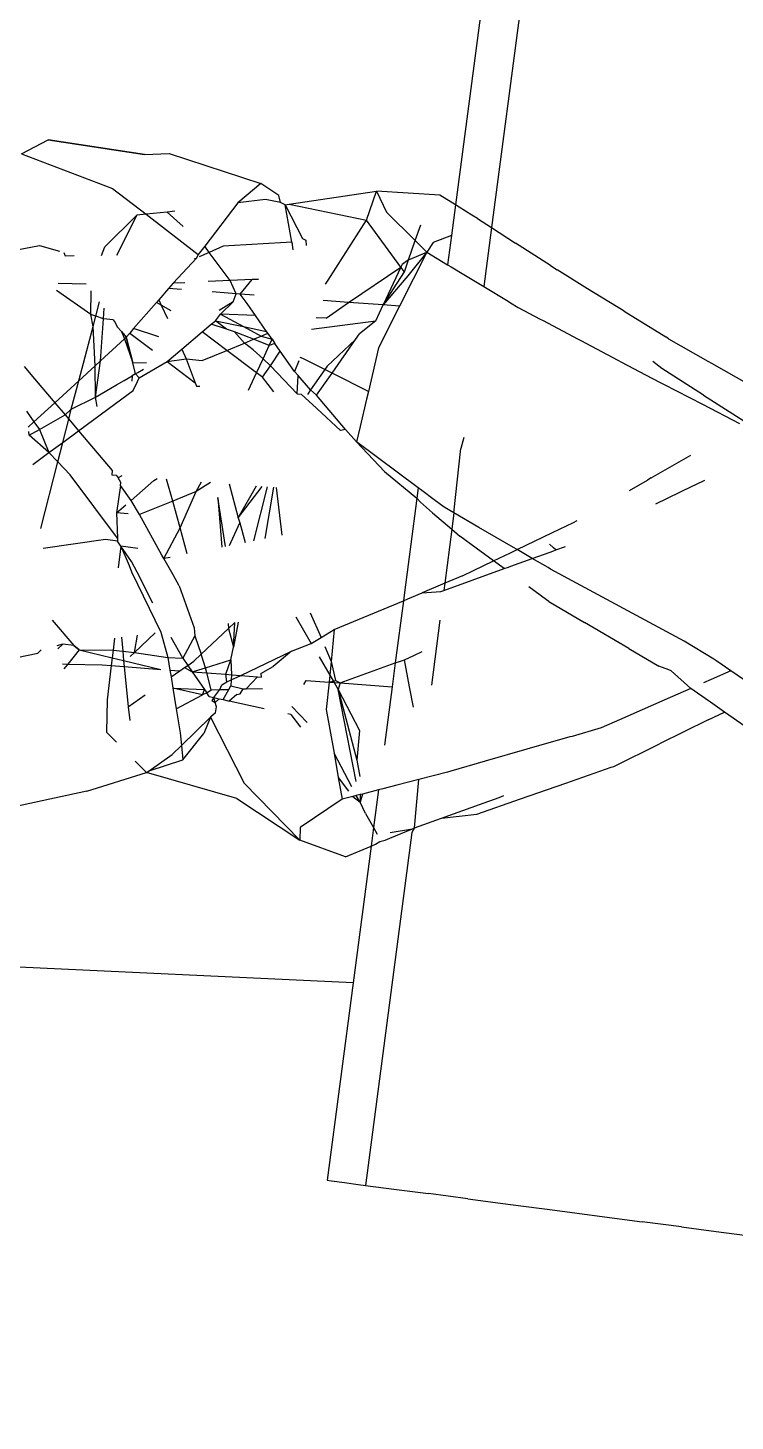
# Model space of a CAD drawing. Header units: inches. Extents: x 3324238 to 135265466, y -1036581 to 20094598.
# Drawn here: x 3354734.553 to 3354734.867, y -519083.937 to -519083.319 of the extents above; entities that cross this region are included whole.
import ezdxf

# ---------------------------------------------------------------- set-up
doc = ezdxf.new("R2010")
doc.units = ezdxf.units.IN
doc.header["$MEASUREMENT"] = 0
doc.layers.add('FURNITURE', color=32, linetype='Continuous', lineweight=13)

msp = doc.modelspace()

# ---------------------------------------------------------------- linework, layer by layer
for p, q in [((3354734.99225, -519081.63273, 0.00267), (3354734.75868, -519083.40788, 0.00267)), ((3354734.97063, -519081.66532, 0.00267), (3354734.74267, -519083.39777, 0.00267)), ((3354734.55021, -519083.3752, 0.00267), (3354734.56199, -519083.36887, 0.00267)), ((3354734.56199, -519083.36887, 0.00267), (3354734.60472, -519083.37541, 0.00267)), ((3354734.60472, -519083.37541, 0.00267), (3354734.56199, -519083.36887, 0.00267)), ((3354734.55021, -519083.3752, 0.00267), (3354734.59059, -519083.39053, 0.00267)), ((3354734.60472, -519083.37541, 0.00267), (3354734.6157, -519083.37503, 0.00267)), ((3354734.6157, -519083.37503, 0.00267), (3354734.65627, -519083.38827, 0.00267)), ((3354734.59059, -519083.39053, 0.00267), (3354734.6054, -519083.40197, 0.00267)), ((3354734.65627, -519083.38827, 0.00267), (3354734.64619, -519083.39694, 0.00267)), ((3354734.66425, -519083.39364, 0.00267), (3354734.65627, -519083.38827, 0.00267)), ((3354734.66891, -519083.3975, 0.00267), (3354734.70768, -519083.39165, 0.00267)), ((3354734.70321, -519083.40453, 0.00267), (3354734.70768, -519083.39165, 0.00267)), ((3354734.70768, -519083.39165, 0.00267), (3354734.71211, -519083.40106, 0.00267)), ((3354734.73571, -519083.39344, 0.00267), (3354734.70768, -519083.39165, 0.00267)), ((3354734.64619, -519083.39694, 0.00267), (3354734.63144, -519083.41616, 0.00267)), ((3354734.65837, -519083.39535, 0.00267), (3354734.64619, -519083.39694, 0.00267)), ((3354734.66513, -519083.39673, 0.00267), (3354734.65837, -519083.39535, 0.00267)), ((3354734.66513, -519083.39673, 0.00267), (3354734.66425, -519083.39364, 0.00267)), ((3354734.66716, -519083.39777, 0.00267), (3354734.66513, -519083.39673, 0.00267)), ((3354734.66716, -519083.39777, 0.00267), (3354734.66891, -519083.3975, 0.00267)), ((3354734.67015, -519083.41434, 0.00267), (3354734.66716, -519083.39777, 0.00267)), ((3354734.66716, -519083.39777, 0.00267), (3354734.67483, -519083.41264, 0.00267)), ((3354734.66891, -519083.3975, 0.00267), (3354734.70321, -519083.40453, 0.00267)), ((3354734.74267, -519083.39777, 0.00267), (3354734.73571, -519083.39344, 0.00267)), ((3354734.74267, -519083.39777, 0.00267), (3354734.74089, -519083.41133, 0.00267)), ((3354734.74432, -519083.3988, 0.00267), (3354734.74267, -519083.39777, 0.00267)), ((3354734.60127, -519083.40238, 0.00267), (3354734.58712, -519083.41641, 0.00267)), ((3354734.60127, -519083.40238, 0.00267), (3354734.59223, -519083.42022, 0.00267)), ((3354734.6054, -519083.40197, 0.00267), (3354734.60127, -519083.40238, 0.00267)), ((3354734.61484, -519083.40105, 0.00267), (3354734.6054, -519083.40197, 0.00267)), ((3354734.6054, -519083.40197, 0.00267), (3354734.62854, -519083.41985, 0.00267)), ((3354734.61822, -519083.4006, 0.00267), (3354734.61484, -519083.40105, 0.00267)), ((3354734.62189, -519083.40745, 0.00267), (3354734.61484, -519083.40105, 0.00267)), ((3354734.71211, -519083.40106, 0.00267), (3354734.72483, -519083.41365, 0.00267)), ((3354734.74991, -519083.40228, 0.00267), (3354734.74432, -519083.3988, 0.00267)), ((3354734.75248, -519083.40387, 0.00267), (3354734.74991, -519083.40228, 0.00267)), ((3354734.75248, -519083.40387, 0.00267), (3354734.75868, -519083.40788, 0.00267)), ((3354734.68623, -519083.43117, 0.00267), (3354734.70321, -519083.40453, 0.00267)), ((3354734.71849, -519083.42539, 0.00267), (3354734.70321, -519083.40453, 0.00267)), ((3354734.72483, -519083.41365, 0.00267), (3354734.72727, -519083.40664, 0.00267)), ((3354734.75868, -519083.40788, 0.00267), (3354734.75524, -519083.43401, 0.00267)), ((3354734.75868, -519083.40788, 0.00267), (3354734.76932, -519083.41474, 0.00267)), ((3354734.54184, -519083.41896, 0.00267), (3354734.55819, -519083.41578, 0.00267)), ((3354734.55819, -519083.41578, 0.00267), (3354734.56706, -519083.41839, 0.00267)), ((3354734.58571, -519083.42029, 0.00267), (3354734.58712, -519083.41641, 0.00267)), ((3354734.63144, -519083.41616, 0.00267), (3354734.62854, -519083.41985, 0.00267)), ((3354734.63347, -519083.41889, 0.00267), (3354734.63144, -519083.41616, 0.00267)), ((3354734.63966, -519083.41616, 0.00267), (3354734.63347, -519083.41889, 0.00267)), ((3354734.67015, -519083.41434, 0.00267), (3354734.63966, -519083.41616, 0.00267)), ((3354734.67015, -519083.41434, 0.00267), (3354734.67048, -519083.41776, 0.00267)), ((3354734.67483, -519083.41264, 0.00267), (3354734.67632, -519083.41346, 0.00267)), ((3354734.67632, -519083.41346, 0.00267), (3354734.67645, -519083.41583, 0.00267)), ((3354734.72185, -519083.4222, 0.00267), (3354734.72483, -519083.41365, 0.00267)), ((3354734.72483, -519083.41365, 0.00267), (3354734.73, -519083.41877, 0.00267)), ((3354734.73282, -519083.41444, 0.00267), (3354734.73, -519083.41877, 0.00267)), ((3354734.74089, -519083.41133, 0.00267), (3354734.73282, -519083.41444, 0.00267)), ((3354734.74089, -519083.41133, 0.00267), (3354734.73918, -519083.42431, 0.00267)), ((3354734.78483, -519083.42475, 0.00267), (3354734.76932, -519083.41474, 0.00267)), ((3354734.56886, -519083.41891, 0.00267), (3354734.56952, -519083.42046, 0.00267)), ((3354734.56952, -519083.42046, 0.00267), (3354734.57358, -519083.4203, 0.00267)), ((3354734.6278, -519083.42139, 0.00267), (3354734.61745, -519083.43257, 0.00267)), ((3354734.6278, -519083.42139, 0.00267), (3354734.62682, -519083.42183, 0.00267)), ((3354734.62854, -519083.41985, 0.00267), (3354734.6278, -519083.42139, 0.00267)), ((3354734.63347, -519083.41889, 0.00267), (3354734.62893, -519083.42089, 0.00267)), ((3354734.64274, -519083.43134, 0.00267), (3354734.63347, -519083.41889, 0.00267)), ((3354734.73, -519083.41877, 0.00267), (3354734.71789, -519083.44274, 0.00267)), ((3354734.72185, -519083.4222, 0.00267), (3354734.71905, -519083.42419, 0.00267)), ((3354734.72002, -519083.42748, 0.00267), (3354734.72185, -519083.4222, 0.00267)), ((3354734.73, -519083.41877, 0.00267), (3354734.7215, -519083.42933, 0.00267)), ((3354734.72185, -519083.4222, 0.00267), (3354734.73, -519083.41877, 0.00267)), ((3354734.73, -519083.41877, 0.00267), (3354734.73918, -519083.42431, 0.00267)), ((3354734.69527, -519083.44102, 0.00267), (3354734.71849, -519083.42539, 0.00267)), ((3354734.71849, -519083.42539, 0.00267), (3354734.71062, -519083.44219, 0.00267)), ((3354734.71062, -519083.44219, 0.00267), (3354734.72002, -519083.42748, 0.00267)), ((3354734.71905, -519083.42419, 0.00267), (3354734.71849, -519083.42539, 0.00267)), ((3354734.72002, -519083.42748, 0.00267), (3354734.71849, -519083.42539, 0.00267)), ((3354734.73918, -519083.42431, 0.00267), (3354734.74084, -519083.42531, 0.00267)), ((3354734.74084, -519083.42531, 0.00267), (3354734.74643, -519083.42869, 0.00267)), ((3354734.74643, -519083.42869, 0.00267), (3354734.75524, -519083.43401, 0.00267)), ((3354734.78483, -519083.42475, 0.00267), (3354734.78781, -519083.42667, 0.00267)), ((3354734.80127, -519083.43497, 0.00267), (3354734.78781, -519083.42667, 0.00267)), ((3354734.57889, -519083.43295, 0.00267), (3354734.56647, -519083.43263, 0.00267)), ((3354734.61539, -519083.43493, 0.00267), (3354734.61108, -519083.43988, 0.00267)), ((3354734.61745, -519083.43257, 0.00267), (3354734.61539, -519083.43493, 0.00267)), ((3354734.62111, -519083.43537, 0.00267), (3354734.61539, -519083.43493, 0.00267)), ((3354734.62257, -519083.43232, 0.00267), (3354734.61745, -519083.43257, 0.00267)), ((3354734.64274, -519083.43134, 0.00267), (3354734.633, -519083.43181, 0.00267)), ((3354734.65254, -519083.43086, 0.00267), (3354734.64274, -519083.43134, 0.00267)), ((3354734.64538, -519083.43722, 0.00267), (3354734.64274, -519083.43134, 0.00267)), ((3354734.64721, -519083.43736, 0.00267), (3354734.65254, -519083.43086, 0.00267)), ((3354734.65537, -519083.43072, 0.00267), (3354734.65254, -519083.43086, 0.00267)), ((3354734.65254, -519083.43086, 0.00267), (3354734.65537, -519083.43072, 0.00267)), ((3354734.68506, -519083.4329, 0.00267), (3354734.68623, -519083.43117, 0.00267)), ((3354734.7215, -519083.42933, 0.00267), (3354734.71062, -519083.44219, 0.00267)), ((3354734.75524, -519083.43401, 0.00267), (3354734.766, -519083.44051, 0.00267)), ((3354734.81747, -519083.44496, 0.00267), (3354734.80127, -519083.43497, 0.00267)), ((3354734.58088, -519083.44646, 0.00267), (3354734.56568, -519083.43576, 0.00267)), ((3354734.58088, -519083.44646, 0.00267), (3354734.58107, -519083.43586, 0.00267)), ((3354734.58308, -519083.44718, 0.00267), (3354734.58477, -519083.44079, 0.00267)), ((3354734.61006, -519083.44104, 0.00267), (3354734.59991, -519083.45267, 0.00267)), ((3354734.61108, -519083.43988, 0.00267), (3354734.61006, -519083.44104, 0.00267)), ((3354734.61216, -519083.44223, 0.00267), (3354734.61006, -519083.44104, 0.00267)), ((3354734.61108, -519083.43988, 0.00267), (3354734.61216, -519083.44223, 0.00267)), ((3354734.64538, -519083.43722, 0.00267), (3354734.63471, -519083.4364, 0.00267)), ((3354734.64403, -519083.44079, 0.00267), (3354734.6378, -519083.4447, 0.00267)), ((3354734.6384, -519083.44631, 0.00267), (3354734.64403, -519083.44079, 0.00267)), ((3354734.64403, -519083.44079, 0.00267), (3354734.64538, -519083.43722, 0.00267)), ((3354734.64721, -519083.43736, 0.00267), (3354734.64538, -519083.43722, 0.00267)), ((3354734.6534, -519083.43783, 0.00267), (3354734.64721, -519083.43736, 0.00267)), ((3354734.65029, -519083.44149, 0.00267), (3354734.64721, -519083.43736, 0.00267)), ((3354734.69527, -519083.44102, 0.00267), (3354734.68394, -519083.44015, 0.00267)), ((3354734.68537, -519083.44802, 0.00267), (3354734.69527, -519083.44102, 0.00267)), ((3354734.71062, -519083.44219, 0.00267), (3354734.69527, -519083.44102, 0.00267)), ((3354734.766, -519083.44051, 0.00267), (3354734.76709, -519083.44117, 0.00267)), ((3354734.76709, -519083.44117, 0.00267), (3354734.77053, -519083.44325, 0.00267)), ((3354734.58308, -519083.44718, 0.00267), (3354734.58088, -519083.44646, 0.00267)), ((3354734.58188, -519083.45174, 0.00267), (3354734.58088, -519083.44646, 0.00267)), ((3354734.58188, -519083.45174, 0.00267), (3354734.58308, -519083.44718, 0.00267)), ((3354734.58654, -519083.44831, 0.00267), (3354734.58308, -519083.44718, 0.00267)), ((3354734.58654, -519083.44831, 0.00267), (3354734.58688, -519083.4436, 0.00267)), ((3354734.61662, -519083.44474, 0.00267), (3354734.61216, -519083.44223, 0.00267)), ((3354734.61216, -519083.44223, 0.00267), (3354734.61494, -519083.44825, 0.00267)), ((3354734.63615, -519083.4492, 0.00267), (3354734.6384, -519083.44631, 0.00267)), ((3354734.65403, -519083.44688, 0.00267), (3354734.6384, -519083.44631, 0.00267)), ((3354734.6384, -519083.44631, 0.00267), (3354734.6486, -519083.45176, 0.00267)), ((3354734.65403, -519083.44688, 0.00267), (3354734.65029, -519083.44149, 0.00267)), ((3354734.65888, -519083.45388, 0.00267), (3354734.65403, -519083.44688, 0.00267)), ((3354734.70731, -519083.44924, 0.00267), (3354734.71062, -519083.44219, 0.00267)), ((3354734.71789, -519083.44274, 0.00267), (3354734.70857, -519083.46117, 0.00267)), ((3354734.71789, -519083.44274, 0.00267), (3354734.71062, -519083.44219, 0.00267)), ((3354734.77053, -519083.44325, 0.00267), (3354734.78031, -519083.44843, 0.00267)), ((3354734.81747, -519083.44496, 0.00267), (3354734.836, -519083.45639, 0.00267)), ((3354734.57555, -519083.47582, 0.00267), (3354734.58188, -519083.45174, 0.00267)), ((3354734.58278, -519083.46918, 0.00267), (3354734.58188, -519083.45174, 0.00267)), ((3354734.58518, -519083.46697, 0.00267), (3354734.58654, -519083.44831, 0.00267)), ((3354734.59081, -519083.44884, 0.00267), (3354734.58654, -519083.44831, 0.00267)), ((3354734.59081, -519083.44884, 0.00267), (3354734.59166, -519083.44998, 0.00267)), ((3354734.59166, -519083.44998, 0.00267), (3354734.59264, -519083.45186, 0.00267)), ((3354734.59264, -519083.45186, 0.00267), (3354734.59458, -519083.45388, 0.00267)), ((3354734.59991, -519083.45267, 0.00267), (3354734.59821, -519083.45463, 0.00267)), ((3354734.61108, -519083.45631, 0.00267), (3354734.59991, -519083.45267, 0.00267)), ((3354734.6303, -519083.45415, 0.00267), (3354734.63432, -519083.45075, 0.00267)), ((3354734.63432, -519083.45075, 0.00267), (3354734.63615, -519083.4492, 0.00267)), ((3354734.64103, -519083.45295, 0.00267), (3354734.63432, -519083.45075, 0.00267)), ((3354734.63615, -519083.4492, 0.00267), (3354734.6486, -519083.45176, 0.00267)), ((3354734.64103, -519083.45295, 0.00267), (3354734.63615, -519083.4492, 0.00267)), ((3354734.64468, -519083.45415, 0.00267), (3354734.64103, -519083.45295, 0.00267)), ((3354734.6486, -519083.45176, 0.00267), (3354734.65888, -519083.45388, 0.00267)), ((3354734.6486, -519083.45176, 0.00267), (3354734.65651, -519083.45599, 0.00267)), ((3354734.67878, -519083.45291, 0.00267), (3354734.70731, -519083.44924, 0.00267)), ((3354734.68537, -519083.44802, 0.00267), (3354734.68082, -519083.44785, 0.00267)), ((3354734.70731, -519083.44924, 0.00267), (3354734.70016, -519083.45505, 0.00267)), ((3354734.78031, -519083.44843, 0.00267), (3354734.78162, -519083.44912, 0.00267)), ((3354734.78162, -519083.44912, 0.00267), (3354734.79677, -519083.45715, 0.00267)), ((3354734.59579, -519083.45723, 0.00267), (3354734.58518, -519083.46697, 0.00267)), ((3354734.59458, -519083.45388, 0.00267), (3354734.59656, -519083.45652, 0.00267)), ((3354734.59458, -519083.45388, 0.00267), (3354734.59579, -519083.45723, 0.00267)), ((3354734.59656, -519083.45652, 0.00267), (3354734.59579, -519083.45723, 0.00267)), ((3354734.59579, -519083.45723, 0.00267), (3354734.59961, -519083.46789, 0.00267)), ((3354734.59821, -519083.45463, 0.00267), (3354734.59656, -519083.45652, 0.00267)), ((3354734.59656, -519083.45652, 0.00267), (3354734.59961, -519083.46789, 0.00267)), ((3354734.59961, -519083.46789, 0.00267), (3354734.59656, -519083.45652, 0.00267)), ((3354734.59821, -519083.45463, 0.00267), (3354734.60823, -519083.46226, 0.00267)), ((3354734.62122, -519083.46186, 0.00267), (3354734.6303, -519083.45415, 0.00267)), ((3354734.64121, -519083.46234, 0.00267), (3354734.6303, -519083.45415, 0.00267)), ((3354734.64121, -519083.46234, 0.00267), (3354734.64904, -519083.45909, 0.00267)), ((3354734.65309, -519083.45741, 0.00267), (3354734.64468, -519083.45415, 0.00267)), ((3354734.64904, -519083.45909, 0.00267), (3354734.64468, -519083.45415, 0.00267)), ((3354734.64904, -519083.45909, 0.00267), (3354734.65309, -519083.45741, 0.00267)), ((3354734.65299, -519083.46212, 0.00267), (3354734.64904, -519083.45909, 0.00267)), ((3354734.65309, -519083.45741, 0.00267), (3354734.65651, -519083.45599, 0.00267)), ((3354734.66006, -519083.46011, 0.00267), (3354734.65309, -519083.45741, 0.00267)), ((3354734.65651, -519083.45599, 0.00267), (3354734.65949, -519083.45475, 0.00267)), ((3354734.65651, -519083.45599, 0.00267), (3354734.66132, -519083.45739, 0.00267)), ((3354734.65949, -519083.45475, 0.00267), (3354734.65888, -519083.45388, 0.00267)), ((3354734.66132, -519083.45739, 0.00267), (3354734.65949, -519083.45475, 0.00267)), ((3354734.66006, -519083.46011, 0.00267), (3354734.66132, -519083.45739, 0.00267)), ((3354734.66261, -519083.45925, 0.00267), (3354734.66006, -519083.46011, 0.00267)), ((3354734.66132, -519083.45739, 0.00267), (3354734.66261, -519083.45925, 0.00267)), ((3354734.66496, -519083.46264, 0.00267), (3354734.66261, -519083.45925, 0.00267)), ((3354734.68583, -519083.46927, 0.00267), (3354734.69839, -519083.45755, 0.00267)), ((3354734.68792, -519083.47241, 0.00267), (3354734.69839, -519083.45755, 0.00267)), ((3354734.69839, -519083.45755, 0.00267), (3354734.70016, -519083.45505, 0.00267)), ((3354734.79677, -519083.45715, 0.00267), (3354734.79824, -519083.45793, 0.00267)), ((3354734.79824, -519083.45793, 0.00267), (3354734.81471, -519083.46665, 0.00267)), ((3354734.83725, -519083.45717, 0.00267), (3354734.836, -519083.45639, 0.00267)), ((3354734.83725, -519083.45717, 0.00267), (3354734.85469, -519083.46707, 0.00267)), ((3354734.61482, -519083.46728, 0.00267), (3354734.62122, -519083.46186, 0.00267)), ((3354734.62122, -519083.46186, 0.00267), (3354734.62318, -519083.46612, 0.00267)), ((3354734.63026, -519083.46688, 0.00267), (3354734.64121, -519083.46234, 0.00267)), ((3354734.65444, -519083.47226, 0.00267), (3354734.64121, -519083.46234, 0.00267)), ((3354734.65299, -519083.46212, 0.00267), (3354734.6573, -519083.46609, 0.00267)), ((3354734.6573, -519083.46609, 0.00267), (3354734.66006, -519083.46011, 0.00267)), ((3354734.66058, -519083.46912, 0.00267), (3354734.66496, -519083.46264, 0.00267)), ((3354734.67121, -519083.47165, 0.00267), (3354734.66496, -519083.46264, 0.00267)), ((3354734.67491, -519083.46587, 0.00267), (3354734.67373, -519083.46541, 0.00267)), ((3354734.68475, -519083.47082, 0.00267), (3354734.67491, -519083.46587, 0.00267)), ((3354734.70857, -519083.46117, 0.00267), (3354734.70404, -519083.48051, 0.00267)), ((3354734.55135, -519083.46946, 0.00267), (3354734.55593, -519083.47488, 0.00267)), ((3354734.58278, -519083.46918, 0.00267), (3354734.57555, -519083.47582, 0.00267)), ((3354734.58518, -519083.46697, 0.00267), (3354734.58278, -519083.46918, 0.00267)), ((3354734.58301, -519083.48314, 0.00267), (3354734.58278, -519083.46918, 0.00267)), ((3354734.58301, -519083.48314, 0.00267), (3354734.58518, -519083.46697, 0.00267)), ((3354734.59961, -519083.46789, 0.00267), (3354734.60563, -519083.46769, 0.00267)), ((3354734.60075, -519083.47269, 0.00267), (3354734.59961, -519083.46789, 0.00267)), ((3354734.60075, -519083.47269, 0.00267), (3354734.60174, -519083.47211, 0.00267)), ((3354734.60174, -519083.47211, 0.00267), (3354734.60421, -519083.47065, 0.00267)), ((3354734.60238, -519083.47449, 0.00267), (3354734.61482, -519083.46728, 0.00267)), ((3354734.61482, -519083.46728, 0.00267), (3354734.62318, -519083.46612, 0.00267)), ((3354734.61482, -519083.46728, 0.00267), (3354734.62726, -519083.47675, 0.00267)), ((3354734.62318, -519083.46612, 0.00267), (3354734.63026, -519083.46688, 0.00267)), ((3354734.62318, -519083.46612, 0.00267), (3354734.62726, -519083.47675, 0.00267)), ((3354734.65444, -519083.47226, 0.00267), (3354734.6573, -519083.46609, 0.00267)), ((3354734.6571, -519083.47426, 0.00267), (3354734.66058, -519083.46912, 0.00267)), ((3354734.6573, -519083.46609, 0.00267), (3354734.66058, -519083.46912, 0.00267)), ((3354734.66058, -519083.46912, 0.00267), (3354734.67251, -519083.48157, 0.00267)), ((3354734.67312, -519083.46692, 0.00267), (3354734.67121, -519083.47165, 0.00267)), ((3354734.67285, -519083.47351, 0.00267), (3354734.67121, -519083.47165, 0.00267)), ((3354734.68475, -519083.47082, 0.00267), (3354734.67844, -519083.47987, 0.00267)), ((3354734.68583, -519083.46927, 0.00267), (3354734.68475, -519083.47082, 0.00267)), ((3354734.68792, -519083.47241, 0.00267), (3354734.68475, -519083.47082, 0.00267)), ((3354734.81471, -519083.46665, 0.00267), (3354734.81628, -519083.46749, 0.00267)), ((3354734.81628, -519083.46749, 0.00267), (3354734.82702, -519083.47317, 0.00267)), ((3354734.83421, -519083.47029, 0.00267), (3354734.83021, -519083.46721, 0.00267)), ((3354734.83584, -519083.47133, 0.00267), (3354734.83421, -519083.47029, 0.00267)), ((3354734.85278, -519083.48215, 0.00267), (3354734.83584, -519083.47133, 0.00267)), ((3354734.85469, -519083.46707, 0.00267), (3354734.85634, -519083.468, 0.00267)), ((3354734.85634, -519083.468, 0.00267), (3354734.87274, -519083.47731, 0.00267)), ((3354734.55593, -519083.47488, 0.00267), (3354734.56495, -519083.48556, 0.00267)), ((3354734.57555, -519083.47582, 0.00267), (3354734.56495, -519083.48556, 0.00267)), ((3354734.57224, -519083.48838, 0.00267), (3354734.57555, -519083.47582, 0.00267)), ((3354734.58301, -519083.48314, 0.00267), (3354734.59229, -519083.47767, 0.00267)), ((3354734.59229, -519083.47767, 0.00267), (3354734.59563, -519083.47571, 0.00267)), ((3354734.59563, -519083.47571, 0.00267), (3354734.59921, -519083.4736, 0.00267)), ((3354734.59921, -519083.4736, 0.00267), (3354734.59904, -519083.47597, 0.00267)), ((3354734.60075, -519083.47269, 0.00267), (3354734.59921, -519083.4736, 0.00267)), ((3354734.59969, -519083.48011, 0.00267), (3354734.60158, -519083.47616, 0.00267)), ((3354734.60238, -519083.47449, 0.00267), (3354734.60075, -519083.47269, 0.00267)), ((3354734.60158, -519083.47616, 0.00267), (3354734.60238, -519083.47449, 0.00267)), ((3354734.62726, -519083.47675, 0.00267), (3354734.6278, -519083.47816, 0.00267)), ((3354734.6278, -519083.47816, 0.00267), (3354734.62926, -519083.47827, 0.00267)), ((3354734.6509, -519083.47992, 0.00267), (3354734.65444, -519083.47226, 0.00267)), ((3354734.6571, -519083.47426, 0.00267), (3354734.65444, -519083.47226, 0.00267)), ((3354734.66208, -519083.48077, 0.00267), (3354734.6571, -519083.47426, 0.00267)), ((3354734.67251, -519083.48157, 0.00267), (3354734.67285, -519083.47351, 0.00267)), ((3354734.67844, -519083.47987, 0.00267), (3354734.67285, -519083.47351, 0.00267)), ((3354734.68102, -519083.48222, 0.00267), (3354734.68792, -519083.47241, 0.00267)), ((3354734.70404, -519083.48051, 0.00267), (3354734.68792, -519083.47241, 0.00267)), ((3354734.82702, -519083.47317, 0.00267), (3354734.83344, -519083.4765, 0.00267)), ((3354734.83344, -519083.4765, 0.00267), (3354734.83505, -519083.47733, 0.00267)), ((3354734.83505, -519083.47733, 0.00267), (3354734.85226, -519083.48625, 0.00267)), ((3354734.57224, -519083.48838, 0.00267), (3354734.58301, -519083.48314, 0.00267)), ((3354734.5837, -519083.48722, 0.00267), (3354734.58301, -519083.48314, 0.00267)), ((3354734.59188, -519083.48587, 0.00267), (3354734.59969, -519083.48011, 0.00267)), ((3354734.67251, -519083.48157, 0.00267), (3354734.67423, -519083.4817, 0.00267)), ((3354734.67423, -519083.4817, 0.00267), (3354734.68116, -519083.48809, 0.00267)), ((3354734.67844, -519083.47987, 0.00267), (3354734.67702, -519083.48191, 0.00267)), ((3354734.68102, -519083.48222, 0.00267), (3354734.67844, -519083.47987, 0.00267)), ((3354734.69386, -519083.49737, 0.00267), (3354734.68102, -519083.48222, 0.00267)), ((3354734.70324, -519083.48391, 0.00267), (3354734.70039, -519083.4961, 0.00267)), ((3354734.70404, -519083.48051, 0.00267), (3354734.70324, -519083.48391, 0.00267)), ((3354734.85278, -519083.48215, 0.00267), (3354734.87067, -519083.49358, 0.00267)), ((3354734.55231, -519083.48935, 0.00267), (3354734.55569, -519083.49406, 0.00267)), ((3354734.56495, -519083.48556, 0.00267), (3354734.55569, -519083.49406, 0.00267)), ((3354734.56495, -519083.48556, 0.00267), (3354734.56946, -519083.49088, 0.00267)), ((3354734.56946, -519083.49088, 0.00267), (3354734.57224, -519083.48838, 0.00267)), ((3354734.5711, -519083.49283, 0.00267), (3354734.57224, -519083.48838, 0.00267)), ((3354734.57546, -519083.49798, 0.00267), (3354734.59188, -519083.48587, 0.00267)), ((3354734.69163, -519083.49781, 0.00267), (3354734.68116, -519083.48809, 0.00267)), ((3354734.85226, -519083.48625, 0.00267), (3354734.86867, -519083.49474, 0.00267)), ((3354734.55569, -519083.49406, 0.00267), (3354734.55317, -519083.49638, 0.00267)), ((3354734.55569, -519083.49406, 0.00267), (3354734.55808, -519083.49739, 0.00267)), ((3354734.55808, -519083.49739, 0.00267), (3354734.56946, -519083.49088, 0.00267)), ((3354734.56846, -519083.50314, 0.00267), (3354734.5711, -519083.49283, 0.00267)), ((3354734.56946, -519083.49088, 0.00267), (3354734.5711, -519083.49283, 0.00267)), ((3354734.5711, -519083.49283, 0.00267), (3354734.57546, -519083.49798, 0.00267)), ((3354734.70039, -519083.4961, 0.00267), (3354734.69878, -519083.50296, 0.00267)), ((3354734.55361, -519083.49994, 0.00267), (3354734.55341, -519083.49831, 0.00267)), ((3354734.55361, -519083.49994, 0.00267), (3354734.55808, -519083.49739, 0.00267)), ((3354734.56232, -519083.50767, 0.00267), (3354734.55361, -519083.49994, 0.00267)), ((3354734.55808, -519083.49739, 0.00267), (3354734.56232, -519083.50767, 0.00267)), ((3354734.56846, -519083.50314, 0.00267), (3354734.57546, -519083.49798, 0.00267)), ((3354734.57546, -519083.49798, 0.00267), (3354734.59037, -519083.51562, 0.00267)), ((3354734.69386, -519083.49737, 0.00267), (3354734.69163, -519083.49781, 0.00267)), ((3354734.69878, -519083.50296, 0.00267), (3354734.69386, -519083.49737, 0.00267)), ((3354734.72616, -519083.5233, 0.00267), (3354734.69878, -519083.50296, 0.00267)), ((3354734.71121, -519083.51598, 0.00267), (3354734.69878, -519083.50296, 0.00267)), ((3354734.74642, -519083.50103, 0.00267), (3354734.74507, -519083.50578, 0.00267)), ((3354734.55521, -519083.51292, 0.00267), (3354734.56232, -519083.50767, 0.00267)), ((3354734.56232, -519083.50767, 0.00267), (3354734.56846, -519083.50314, 0.00267)), ((3354734.56624, -519083.5118, 0.00267), (3354734.56232, -519083.50767, 0.00267)), ((3354734.56624, -519083.5118, 0.00267), (3354734.56846, -519083.50314, 0.00267)), ((3354734.74203, -519083.5344, 0.00267), (3354734.74507, -519083.50578, 0.00267)), ((3354734.82958, -519083.51888, 0.00267), (3354734.84711, -519083.50882, 0.00267)), ((3354734.55869, -519083.54128, 0.00267), (3354734.56624, -519083.5118, 0.00267)), ((3354734.56624, -519083.5118, 0.00267), (3354734.57175, -519083.51759, 0.00267)), ((3354734.59271, -519083.54565, 0.00267), (3354734.57175, -519083.51759, 0.00267)), ((3354734.59037, -519083.51562, 0.00267), (3354734.59027, -519083.51759, 0.00267)), ((3354734.59027, -519083.51759, 0.00267), (3354734.59215, -519083.51773, 0.00267)), ((3354734.59215, -519083.51773, 0.00267), (3354734.59309, -519083.51884, 0.00267)), ((3354734.59468, -519083.51792, 0.00267), (3354734.59309, -519083.51884, 0.00267)), ((3354734.59425, -519083.5209, 0.00267), (3354734.59309, -519083.51884, 0.00267)), ((3354734.59405, -519083.52232, 0.00267), (3354734.59425, -519083.5209, 0.00267)), ((3354734.59873, -519083.52885, 0.00267), (3354734.60885, -519083.52004, 0.00267)), ((3354734.60885, -519083.52004, 0.00267), (3354734.61033, -519083.51911, 0.00267)), ((3354734.61722, -519083.5292, 0.00267), (3354734.61452, -519083.51943, 0.00267)), ((3354734.62765, -519083.52499, 0.00267), (3354734.62994, -519083.52061, 0.00267)), ((3354734.63395, -519083.52091, 0.00267), (3354734.62765, -519083.52499, 0.00267)), ((3354734.64226, -519083.52155, 0.00267), (3354734.64633, -519083.53662, 0.00267)), ((3354734.71121, -519083.51598, 0.00267), (3354734.72555, -519083.52789, 0.00267)), ((3354734.81989, -519083.52444, 0.00267), (3354734.82795, -519083.51982, 0.00267)), ((3354734.82958, -519083.51888, 0.00267), (3354734.82795, -519083.51982, 0.00267)), ((3354734.84926, -519083.52177, 0.00267), (3354734.85331, -519083.51982, 0.00267)), ((3354734.59405, -519083.52232, 0.00267), (3354734.59234, -519083.53441, 0.00267)), ((3354734.59873, -519083.52885, 0.00267), (3354734.59405, -519083.52232, 0.00267)), ((3354734.62765, -519083.52499, 0.00267), (3354734.61722, -519083.5292, 0.00267)), ((3354734.6205, -519083.54109, 0.00267), (3354734.62765, -519083.52499, 0.00267)), ((3354734.64062, -519083.54927, 0.00267), (3354734.63724, -519083.52763, 0.00267)), ((3354734.63724, -519083.52763, 0.00267), (3354734.63903, -519083.54958, 0.00267)), ((3354734.64633, -519083.53662, 0.00267), (3354734.6544, -519083.52247, 0.00267)), ((3354734.64633, -519083.53662, 0.00267), (3354734.65693, -519083.52266, 0.00267)), ((3354734.65907, -519083.52283, 0.00267), (3354734.65311, -519083.54679, 0.00267)), ((3354734.66196, -519083.52305, 0.00267), (3354734.65809, -519083.54579, 0.00267)), ((3354734.66308, -519083.52313, 0.00267), (3354734.66561, -519083.5443, 0.00267)), ((3354734.72616, -519083.5233, 0.00267), (3354734.72555, -519083.52789, 0.00267)), ((3354734.72783, -519083.52455, 0.00267), (3354734.72616, -519083.5233, 0.00267)), ((3354734.73329, -519083.5286, 0.00267), (3354734.72783, -519083.52455, 0.00267)), ((3354734.83157, -519083.53032, 0.00267), (3354734.84765, -519083.52255, 0.00267)), ((3354734.84765, -519083.52255, 0.00267), (3354734.84926, -519083.52177, 0.00267)), ((3354734.59234, -519083.53441, 0.00267), (3354734.59641, -519083.53087, 0.00267)), ((3354734.60256, -519083.53512, 0.00267), (3354734.59873, -519083.52885, 0.00267)), ((3354734.61722, -519083.5292, 0.00267), (3354734.60256, -519083.53512, 0.00267)), ((3354734.6205, -519083.54109, 0.00267), (3354734.61722, -519083.5292, 0.00267)), ((3354734.72495, -519083.5325, 0.00267), (3354734.72004, -519083.56976, 0.00267)), ((3354734.72555, -519083.52789, 0.00267), (3354734.72495, -519083.5325, 0.00267)), ((3354734.72555, -519083.52789, 0.00267), (3354734.72715, -519083.52971, 0.00267)), ((3354734.72715, -519083.52971, 0.00267), (3354734.73253, -519083.53434, 0.00267)), ((3354734.73767, -519083.53186, 0.00267), (3354734.73329, -519083.5286, 0.00267)), ((3354734.74203, -519083.5344, 0.00267), (3354734.73767, -519083.53186, 0.00267)), ((3354734.59749, -519083.53477, 0.00267), (3354734.59234, -519083.53441, 0.00267)), ((3354734.59234, -519083.53441, 0.00267), (3354734.59271, -519083.54565, 0.00267)), ((3354734.61242, -519083.55312, 0.00267), (3354734.60256, -519083.53512, 0.00267)), ((3354734.64238, -519083.54892, 0.00267), (3354734.64695, -519083.53887, 0.00267)), ((3354734.64633, -519083.53662, 0.00267), (3354734.64695, -519083.53887, 0.00267)), ((3354734.64695, -519083.53887, 0.00267), (3354734.64935, -519083.54753, 0.00267)), ((3354734.73253, -519083.53434, 0.00267), (3354734.74107, -519083.54169, 0.00267)), ((3354734.74203, -519083.5344, 0.00267), (3354734.74107, -519083.54169, 0.00267)), ((3354734.7531, -519083.54084, 0.00267), (3354734.74203, -519083.5344, 0.00267)), ((3354734.78581, -519083.54312, 0.00267), (3354734.7951, -519083.53866, 0.00267)), ((3354734.7951, -519083.53866, 0.00267), (3354734.79662, -519083.53779, 0.00267)), ((3354734.58738, -519083.54626, 0.00267), (3354734.55978, -519083.55014, 0.00267)), ((3354734.59267, -519083.54702, 0.00267), (3354734.58738, -519083.54626, 0.00267)), ((3354734.59271, -519083.54565, 0.00267), (3354734.59267, -519083.54702, 0.00267)), ((3354734.61331, -519083.5547, 0.00267), (3354734.6205, -519083.54109, 0.00267)), ((3354734.62369, -519083.55263, 0.00267), (3354734.6205, -519083.54109, 0.00267)), ((3354734.74107, -519083.54169, 0.00267), (3354734.73792, -519083.56563, 0.00267)), ((3354734.74107, -519083.54169, 0.00267), (3354734.74457, -519083.5447, 0.00267)), ((3354734.75191, -519083.55008, 0.00267), (3354734.74457, -519083.5447, 0.00267)), ((3354734.76838, -519083.54974, 0.00267), (3354734.7531, -519083.54084, 0.00267)), ((3354734.77003, -519083.55069, 0.00267), (3354734.78581, -519083.54312, 0.00267)), ((3354734.59419, -519083.54915, 0.00267), (3354734.59267, -519083.54702, 0.00267)), ((3354734.59419, -519083.54915, 0.00267), (3354734.59298, -519083.55874, 0.00267)), ((3354734.60175, -519083.55019, 0.00267), (3354734.59419, -519083.54915, 0.00267)), ((3354734.59419, -519083.54915, 0.00267), (3354734.59784, -519083.55778, 0.00267)), ((3354734.599, -519083.55591, 0.00267), (3354734.59419, -519083.54915, 0.00267)), ((3354734.75959, -519083.5557, 0.00267), (3354734.75191, -519083.55008, 0.00267)), ((3354734.75959, -519083.5557, 0.00267), (3354734.76704, -519083.55213, 0.00267)), ((3354734.76704, -519083.55213, 0.00267), (3354734.77003, -519083.55069, 0.00267)), ((3354734.77003, -519083.55069, 0.00267), (3354734.76838, -519083.54974, 0.00267)), ((3354734.77679, -519083.55463, 0.00267), (3354734.77003, -519083.55069, 0.00267)), ((3354734.77679, -519083.55463, 0.00267), (3354734.78471, -519083.55178, 0.00267)), ((3354734.78615, -519083.54986, 0.00267), (3354734.7844, -519083.54826, 0.00267)), ((3354734.78471, -519083.55178, 0.00267), (3354734.78596, -519083.55133, 0.00267)), ((3354734.78596, -519083.55133, 0.00267), (3354734.78724, -519083.55086, 0.00267)), ((3354734.78724, -519083.55086, 0.00267), (3354734.78615, -519083.54986, 0.00267)), ((3354734.78724, -519083.55086, 0.00267), (3354734.79158, -519083.5493, 0.00267)), ((3354734.59784, -519083.55778, 0.00267), (3354734.59901, -519083.56053, 0.00267)), ((3354734.60145, -519083.56072, 0.00267), (3354734.599, -519083.55591, 0.00267)), ((3354734.61331, -519083.5547, 0.00267), (3354734.61242, -519083.55312, 0.00267)), ((3354734.61613, -519083.55414, 0.00267), (3354734.61331, -519083.5547, 0.00267)), ((3354734.61739, -519083.56193, 0.00267), (3354734.61331, -519083.5547, 0.00267)), ((3354734.75063, -519083.56, 0.00267), (3354734.75959, -519083.5557, 0.00267)), ((3354734.76428, -519083.55913, 0.00267), (3354734.75959, -519083.5557, 0.00267)), ((3354734.76428, -519083.55913, 0.00267), (3354734.76623, -519083.55843, 0.00267)), ((3354734.76623, -519083.55843, 0.00267), (3354734.76729, -519083.55805, 0.00267)), ((3354734.76729, -519083.55805, 0.00267), (3354734.77679, -519083.55463, 0.00267)), ((3354734.78384, -519083.55862, 0.00267), (3354734.77679, -519083.55463, 0.00267)), ((3354734.7849, -519083.55935, 0.00267), (3354734.78384, -519083.55862, 0.00267)), ((3354734.59901, -519083.56053, 0.00267), (3354734.61198, -519083.58727, 0.00267)), ((3354734.60845, -519083.57445, 0.00267), (3354734.60145, -519083.56072, 0.00267)), ((3354734.62013, -519083.56679, 0.00267), (3354734.61739, -519083.56193, 0.00267)), ((3354734.73751, -519083.56877, 0.00267), (3354734.75009, -519083.56424, 0.00267)), ((3354734.74586, -519083.56229, 0.00267), (3354734.73792, -519083.56563, 0.00267)), ((3354734.74586, -519083.56229, 0.00267), (3354734.75063, -519083.56, 0.00267)), ((3354734.75009, -519083.56424, 0.00267), (3354734.76428, -519083.55913, 0.00267)), ((3354734.78673, -519083.56041, 0.00267), (3354734.7849, -519083.55935, 0.00267)), ((3354734.84416, -519083.59131, 0.00267), (3354734.78673, -519083.56041, 0.00267)), ((3354734.62013, -519083.56679, 0.00267), (3354734.62678, -519083.58536, 0.00267)), ((3354734.72004, -519083.56976, 0.00267), (3354734.71956, -519083.57342, 0.00267)), ((3354734.72154, -519083.5725, 0.00267), (3354734.72786, -519083.56985, 0.00267)), ((3354734.73792, -519083.56563, 0.00267), (3354734.72786, -519083.56985, 0.00267)), ((3354734.72786, -519083.56985, 0.00267), (3354734.73623, -519083.56923, 0.00267)), ((3354734.73623, -519083.56923, 0.00267), (3354734.73751, -519083.56877, 0.00267)), ((3354734.73792, -519083.56563, 0.00267), (3354734.73751, -519083.56877, 0.00267)), ((3354734.78311, -519083.57292, 0.00267), (3354734.77522, -519083.56715, 0.00267)), ((3354734.68892, -519083.5862, 0.00267), (3354734.71956, -519083.57342, 0.00267)), ((3354734.71956, -519083.57342, 0.00267), (3354734.71595, -519083.60086, 0.00267)), ((3354734.71956, -519083.57342, 0.00267), (3354734.72154, -519083.5725, 0.00267)), ((3354734.78416, -519083.57369, 0.00267), (3354734.78311, -519083.57292, 0.00267)), ((3354734.78416, -519083.57369, 0.00267), (3354734.79993, -519083.58298, 0.00267)), ((3354734.56369, -519083.58194, 0.00267), (3354734.57329, -519083.59323, 0.00267)), ((3354734.64196, -519083.58574, 0.00267), (3354734.64484, -519083.58304, 0.00267)), ((3354734.64623, -519083.58286, 0.00267), (3354734.64415, -519083.59396, 0.00267)), ((3354734.64415, -519083.59396, 0.00267), (3354734.64484, -519083.58304, 0.00267)), ((3354734.67186, -519083.58052, 0.00267), (3354734.67872, -519083.5923, 0.00267)), ((3354734.67817, -519083.57875, 0.00267), (3354734.68307, -519083.5897, 0.00267)), ((3354734.73576, -519083.58202, 0.00267), (3354734.73198, -519083.61078, 0.00267)), ((3354734.81962, -519083.59458, 0.00267), (3354734.79993, -519083.58298, 0.00267)), ((3354734.59447, -519083.58952, 0.00267), (3354734.59506, -519083.59574, 0.00267)), ((3354734.60952, -519083.58758, 0.00267), (3354734.60023, -519083.59633, 0.00267)), ((3354734.60023, -519083.59633, 0.00267), (3354734.60166, -519083.5886, 0.00267)), ((3354734.61198, -519083.58727, 0.00267), (3354734.61511, -519083.59859, 0.00267)), ((3354734.62704, -519083.589, 0.00267), (3354734.62172, -519083.59881, 0.00267)), ((3354734.62678, -519083.58536, 0.00267), (3354734.62704, -519083.589, 0.00267)), ((3354734.62704, -519083.589, 0.00267), (3354734.62986, -519083.59712, 0.00267)), ((3354734.62986, -519083.59712, 0.00267), (3354734.64196, -519083.58574, 0.00267)), ((3354734.64178, -519083.58343, 0.00267), (3354734.64196, -519083.58574, 0.00267)), ((3354734.64196, -519083.58574, 0.00267), (3354734.64415, -519083.59396, 0.00267)), ((3354734.68307, -519083.5897, 0.00267), (3354734.68892, -519083.5862, 0.00267)), ((3354734.68892, -519083.5862, 0.00267), (3354734.68751, -519083.60029, 0.00267)), ((3354734.55889, -519083.5951, 0.00267), (3354734.55733, -519083.5966, 0.00267)), ((3354734.56846, -519083.59268, 0.00267), (3354734.5658, -519083.59335, 0.00267)), ((3354734.56623, -519083.59472, 0.00267), (3354734.56846, -519083.59268, 0.00267)), ((3354734.57329, -519083.59323, 0.00267), (3354734.56846, -519083.59268, 0.00267)), ((3354734.57575, -519083.59521, 0.00267), (3354734.57068, -519083.60144, 0.00267)), ((3354734.57329, -519083.59323, 0.00267), (3354734.57575, -519083.59521, 0.00267)), ((3354734.57575, -519083.59521, 0.00267), (3354734.57329, -519083.59323, 0.00267)), ((3354734.57575, -519083.59521, 0.00267), (3354734.59039, -519083.59869, 0.00267)), ((3354734.57575, -519083.59521, 0.00267), (3354734.59081, -519083.59525, 0.00267)), ((3354734.59081, -519083.59525, 0.00267), (3354734.59039, -519083.59869, 0.00267)), ((3354734.59147, -519083.58991, 0.00267), (3354734.59081, -519083.59525, 0.00267)), ((3354734.59081, -519083.59525, 0.00267), (3354734.59506, -519083.59574, 0.00267)), ((3354734.59506, -519083.59574, 0.00267), (3354734.59545, -519083.59989, 0.00267)), ((3354734.59506, -519083.59574, 0.00267), (3354734.60023, -519083.59633, 0.00267)), ((3354734.62172, -519083.59881, 0.00267), (3354734.61651, -519083.58972, 0.00267)), ((3354734.64309, -519083.59962, 0.00267), (3354734.64415, -519083.59396, 0.00267)), ((3354734.66995, -519083.59581, 0.00267), (3354734.67872, -519083.5923, 0.00267)), ((3354734.67872, -519083.5923, 0.00267), (3354734.68307, -519083.5897, 0.00267)), ((3354734.68478, -519083.59367, 0.00267), (3354734.68751, -519083.60029, 0.00267)), ((3354734.81962, -519083.59458, 0.00267), (3354734.83293, -519083.60242, 0.00267)), ((3354734.85725, -519083.59922, 0.00267), (3354734.84416, -519083.59131, 0.00267)), ((3354734.53824, -519083.60062, 0.00267), (3354734.55733, -519083.5966, 0.00267)), ((3354734.56832, -519083.60138, 0.00267), (3354734.57068, -519083.60144, 0.00267)), ((3354734.57068, -519083.60144, 0.00267), (3354734.56899, -519083.60352, 0.00267)), ((3354734.57068, -519083.60144, 0.00267), (3354734.58599, -519083.60183, 0.00267)), ((3354734.58599, -519083.60183, 0.00267), (3354734.58996, -519083.60213, 0.00267)), ((3354734.59039, -519083.59869, 0.00267), (3354734.58996, -519083.60213, 0.00267)), ((3354734.59039, -519083.59869, 0.00267), (3354734.59545, -519083.59989, 0.00267)), ((3354734.59545, -519083.59989, 0.00267), (3354734.61194, -519083.6038, 0.00267)), ((3354734.59545, -519083.59989, 0.00267), (3354734.59571, -519083.60257, 0.00267)), ((3354734.60023, -519083.59633, 0.00267), (3354734.59841, -519083.59804, 0.00267)), ((3354734.60023, -519083.59633, 0.00267), (3354734.61511, -519083.59859, 0.00267)), ((3354734.61511, -519083.59859, 0.00267), (3354734.61601, -519083.60411, 0.00267)), ((3354734.61511, -519083.59859, 0.00267), (3354734.62172, -519083.59881, 0.00267)), ((3354734.62172, -519083.59881, 0.00267), (3354734.62394, -519083.60203, 0.00267)), ((3354734.62394, -519083.60203, 0.00267), (3354734.62662, -519083.60017, 0.00267)), ((3354734.62662, -519083.60017, 0.00267), (3354734.62986, -519083.59712, 0.00267)), ((3354734.63181, -519083.60318, 0.00267), (3354734.62986, -519083.59712, 0.00267)), ((3354734.63181, -519083.60318, 0.00267), (3354734.64309, -519083.59962, 0.00267)), ((3354734.64073, -519083.606, 0.00267), (3354734.64309, -519083.59962, 0.00267)), ((3354734.64309, -519083.59962, 0.00267), (3354734.64338, -519083.6062, 0.00267)), ((3354734.6474, -519083.6065, 0.00267), (3354734.66995, -519083.59581, 0.00267)), ((3354734.66995, -519083.59581, 0.00267), (3354734.66175, -519083.60247, 0.00267)), ((3354734.68221, -519083.59829, 0.00267), (3354734.68691, -519083.60635, 0.00267)), ((3354734.68751, -519083.60029, 0.00267), (3354734.68691, -519083.60635, 0.00267)), ((3354734.68751, -519083.60029, 0.00267), (3354734.6895, -519083.60872, 0.00267)), ((3354734.69147, -519083.60986, 0.00267), (3354734.71595, -519083.60086, 0.00267)), ((3354734.71595, -519083.60086, 0.00267), (3354734.71454, -519083.61162, 0.00267)), ((3354734.71595, -519083.60086, 0.00267), (3354734.7179, -519083.60028, 0.00267)), ((3354734.7179, -519083.60028, 0.00267), (3354734.72007, -519083.59963, 0.00267)), ((3354734.72007, -519083.59963, 0.00267), (3354734.7242, -519083.59764, 0.00267)), ((3354734.72236, -519083.61163, 0.00267), (3354734.72007, -519083.59963, 0.00267)), ((3354734.7242, -519083.59764, 0.00267), (3354734.72787, -519083.59587, 0.00267)), ((3354734.85827, -519083.59993, 0.00267), (3354734.85725, -519083.59922, 0.00267)), ((3354734.86488, -519083.60447, 0.00267), (3354734.85827, -519083.59993, 0.00267)), ((3354734.58996, -519083.60213, 0.00267), (3354734.58809, -519083.6173, 0.00267)), ((3354734.58996, -519083.60213, 0.00267), (3354734.59571, -519083.60257, 0.00267)), ((3354734.59571, -519083.60257, 0.00267), (3354734.5974, -519083.62048, 0.00267)), ((3354734.59571, -519083.60257, 0.00267), (3354734.61194, -519083.6038, 0.00267)), ((3354734.61601, -519083.60411, 0.00267), (3354734.62046, -519083.60445, 0.00267)), ((3354734.61601, -519083.60411, 0.00267), (3354734.61652, -519083.60719, 0.00267)), ((3354734.61652, -519083.60719, 0.00267), (3354734.62046, -519083.60445, 0.00267)), ((3354734.61652, -519083.60719, 0.00267), (3354734.61733, -519083.61215, 0.00267)), ((3354734.62046, -519083.60445, 0.00267), (3354734.62249, -519083.60304, 0.00267)), ((3354734.62249, -519083.60304, 0.00267), (3354734.62394, -519083.60203, 0.00267)), ((3354734.62249, -519083.60304, 0.00267), (3354734.62589, -519083.60487, 0.00267)), ((3354734.62394, -519083.60203, 0.00267), (3354734.62589, -519083.60487, 0.00267)), ((3354734.62589, -519083.60487, 0.00267), (3354734.63181, -519083.60318, 0.00267)), ((3354734.62589, -519083.60487, 0.00267), (3354734.63131, -519083.61275, 0.00267)), ((3354734.62589, -519083.60487, 0.00267), (3354734.63242, -519083.60536, 0.00267)), ((3354734.63242, -519083.60536, 0.00267), (3354734.63181, -519083.60318, 0.00267)), ((3354734.63433, -519083.61288, 0.00267), (3354734.63242, -519083.60536, 0.00267)), ((3354734.63242, -519083.60536, 0.00267), (3354734.64073, -519083.606, 0.00267)), ((3354734.6413, -519083.6094, 0.00267), (3354734.64073, -519083.606, 0.00267)), ((3354734.64073, -519083.606, 0.00267), (3354734.64338, -519083.6062, 0.00267)), ((3354734.64338, -519083.6062, 0.00267), (3354734.64324, -519083.60848, 0.00267)), ((3354734.64324, -519083.60848, 0.00267), (3354734.6474, -519083.6065, 0.00267)), ((3354734.64338, -519083.6062, 0.00267), (3354734.6474, -519083.6065, 0.00267)), ((3354734.6474, -519083.6065, 0.00267), (3354734.65479, -519083.60707, 0.00267)), ((3354734.65479, -519083.60707, 0.00267), (3354734.64989, -519083.61246, 0.00267)), ((3354734.65479, -519083.60707, 0.00267), (3354734.65654, -519083.6072, 0.00267)), ((3354734.6564, -519083.60568, 0.00267), (3354734.66175, -519083.60247, 0.00267)), ((3354734.6564, -519083.60568, 0.00267), (3354734.65654, -519083.6072, 0.00267)), ((3354734.68691, -519083.60635, 0.00267), (3354734.6866, -519083.60949, 0.00267)), ((3354734.68691, -519083.60635, 0.00267), (3354734.68884, -519083.60966, 0.00267)), ((3354734.83731, -519083.60406, 0.00267), (3354734.83293, -519083.60242, 0.00267)), ((3354734.83838, -519083.60446, 0.00267), (3354734.83731, -519083.60406, 0.00267)), ((3354734.84709, -519083.61231, 0.00267), (3354734.83838, -519083.60446, 0.00267)), ((3354734.86488, -519083.60447, 0.00267), (3354734.85609, -519083.60835, 0.00267)), ((3354734.87367, -519083.61051, 0.00267), (3354734.86488, -519083.60447, 0.00267)), ((3354734.61733, -519083.61215, 0.00267), (3354734.63131, -519083.61275, 0.00267)), ((3354734.63049, -519083.61515, 0.00267), (3354734.61733, -519083.61215, 0.00267)), ((3354734.61733, -519083.61215, 0.00267), (3354734.61883, -519083.62136, 0.00267)), ((3354734.63049, -519083.61515, 0.00267), (3354734.63131, -519083.61275, 0.00267)), ((3354734.6323, -519083.61419, 0.00267), (3354734.63049, -519083.61515, 0.00267)), ((3354734.63131, -519083.61275, 0.00267), (3354734.6323, -519083.61419, 0.00267)), ((3354734.6323, -519083.61419, 0.00267), (3354734.63433, -519083.61288, 0.00267)), ((3354734.63343, -519083.61582, 0.00267), (3354734.6323, -519083.61419, 0.00267)), ((3354734.63433, -519083.61288, 0.00267), (3354734.63821, -519083.61278, 0.00267)), ((3354734.63546, -519083.61629, 0.00267), (3354734.63821, -519083.61278, 0.00267)), ((3354734.63821, -519083.61278, 0.00267), (3354734.63901, -519083.61062, 0.00267)), ((3354734.63821, -519083.61278, 0.00267), (3354734.64219, -519083.61267, 0.00267)), ((3354734.63901, -519083.61062, 0.00267), (3354734.6413, -519083.6094, 0.00267)), ((3354734.63958, -519083.61722, 0.00267), (3354734.64219, -519083.61267, 0.00267)), ((3354734.6413, -519083.6094, 0.00267), (3354734.64324, -519083.60848, 0.00267)), ((3354734.64219, -519083.61267, 0.00267), (3354734.64307, -519083.61113, 0.00267)), ((3354734.64324, -519083.60848, 0.00267), (3354734.64307, -519083.61113, 0.00267)), ((3354734.64307, -519083.61113, 0.00267), (3354734.6485, -519083.61249, 0.00267)), ((3354734.64716, -519083.61461, 0.00267), (3354734.6485, -519083.61249, 0.00267)), ((3354734.6485, -519083.61249, 0.00267), (3354734.64989, -519083.61246, 0.00267)), ((3354734.64989, -519083.61246, 0.00267), (3354734.657, -519083.61226, 0.00267)), ((3354734.67547, -519083.61046, 0.00267), (3354734.67644, -519083.60872, 0.00267)), ((3354734.67644, -519083.60872, 0.00267), (3354734.6866, -519083.60949, 0.00267)), ((3354734.6866, -519083.60949, 0.00267), (3354734.68539, -519083.62164, 0.00267)), ((3354734.6866, -519083.60949, 0.00267), (3354734.6895, -519083.60872, 0.00267)), ((3354734.6866, -519083.60949, 0.00267), (3354734.68884, -519083.60966, 0.00267)), ((3354734.68884, -519083.60966, 0.00267), (3354734.69062, -519083.61272, 0.00267)), ((3354734.68884, -519083.60966, 0.00267), (3354734.69147, -519083.60986, 0.00267)), ((3354734.6895, -519083.60872, 0.00267), (3354734.69147, -519083.60986, 0.00267)), ((3354734.69147, -519083.60986, 0.00267), (3354734.69062, -519083.61272, 0.00267)), ((3354734.69062, -519083.61272, 0.00267), (3354734.69897, -519083.64406, 0.00267)), ((3354734.69859, -519083.65352, 0.00267), (3354734.69062, -519083.61272, 0.00267)), ((3354734.69062, -519083.61272, 0.00267), (3354734.70017, -519083.6309, 0.00267)), ((3354734.69147, -519083.60986, 0.00267), (3354734.71454, -519083.61162, 0.00267)), ((3354734.71454, -519083.61162, 0.00267), (3354734.71114, -519083.63746, 0.00267)), ((3354734.72408, -519083.62061, 0.00267), (3354734.72236, -519083.61163, 0.00267)), ((3354734.84709, -519083.61231, 0.00267), (3354734.83562, -519083.61736, 0.00267)), ((3354734.85489, -519083.61776, 0.00267), (3354734.84709, -519083.61231, 0.00267)), ((3354734.85609, -519083.60835, 0.00267), (3354734.85272, -519083.60983, 0.00267)), ((3354734.58809, -519083.6173, 0.00267), (3354734.58785, -519083.63164, 0.00267)), ((3354734.5974, -519083.62048, 0.00267), (3354734.60502, -519083.61518, 0.00267)), ((3354734.5974, -519083.62048, 0.00267), (3354734.59816, -519083.62646, 0.00267)), ((3354734.61883, -519083.62136, 0.00267), (3354734.63049, -519083.61515, 0.00267)), ((3354734.63343, -519083.61582, 0.00267), (3354734.63546, -519083.61629, 0.00267)), ((3354734.63546, -519083.61629, 0.00267), (3354734.63464, -519083.61759, 0.00267)), ((3354734.63464, -519083.61759, 0.00267), (3354734.63608, -519083.61851, 0.00267)), ((3354734.63546, -519083.61629, 0.00267), (3354734.63784, -519083.61683, 0.00267)), ((3354734.63608, -519083.61851, 0.00267), (3354734.63546, -519083.61629, 0.00267)), ((3354734.63608, -519083.61851, 0.00267), (3354734.63784, -519083.61683, 0.00267)), ((3354734.63663, -519083.62047, 0.00267), (3354734.63608, -519083.61851, 0.00267)), ((3354734.6362, -519083.62311, 0.00267), (3354734.63663, -519083.62047, 0.00267)), ((3354734.63784, -519083.61683, 0.00267), (3354734.63958, -519083.61722, 0.00267)), ((3354734.63958, -519083.61722, 0.00267), (3354734.6423, -519083.61785, 0.00267)), ((3354734.64563, -519083.61497, 0.00267), (3354734.6423, -519083.61785, 0.00267)), ((3354734.65785, -519083.62139, 0.00267), (3354734.6423, -519083.61785, 0.00267)), ((3354734.64563, -519083.61497, 0.00267), (3354734.64716, -519083.61461, 0.00267)), ((3354734.67694, -519083.6274, 0.00267), (3354734.67002, -519083.6203, 0.00267)), ((3354734.83562, -519083.61736, 0.00267), (3354734.81545, -519083.62624, 0.00267)), ((3354734.85584, -519083.61842, 0.00267), (3354734.85489, -519083.61776, 0.00267)), ((3354734.86201, -519083.62273, 0.00267), (3354734.85584, -519083.61842, 0.00267)), ((3354734.61883, -519083.62136, 0.00267), (3354734.62058, -519083.63203, 0.00267)), ((3354734.6211, -519083.63759, 0.00267), (3354734.63397, -519083.62503, 0.00267)), ((3354734.63397, -519083.62503, 0.00267), (3354734.631, -519083.63219, 0.00267)), ((3354734.6362, -519083.62311, 0.00267), (3354734.63397, -519083.62503, 0.00267)), ((3354734.63397, -519083.62503, 0.00267), (3354734.649, -519083.65435, 0.00267)), ((3354734.66964, -519083.62381, 0.00267), (3354734.66824, -519083.62352, 0.00267)), ((3354734.66964, -519083.62381, 0.00267), (3354734.67391, -519083.62947, 0.00267)), ((3354734.68539, -519083.62164, 0.00267), (3354734.6888, -519083.64096, 0.00267)), ((3354734.81545, -519083.62624, 0.00267), (3354734.80732, -519083.62982, 0.00267)), ((3354734.85481, -519083.62627, 0.00267), (3354734.83314, -519083.63691, 0.00267)), ((3354734.85481, -519083.62627, 0.00267), (3354734.86201, -519083.62273, 0.00267)), ((3354734.87128, -519083.62921, 0.00267), (3354734.86201, -519083.62273, 0.00267)), ((3354734.58785, -519083.63164, 0.00267), (3354734.59229, -519083.63612, 0.00267)), ((3354734.62058, -519083.63203, 0.00267), (3354734.6211, -519083.63759, 0.00267)), ((3354734.62169, -519083.64392, 0.00267), (3354734.631, -519083.63219, 0.00267)), ((3354734.70017, -519083.6309, 0.00267), (3354734.69897, -519083.64406, 0.00267)), ((3354734.80732, -519083.62982, 0.00267), (3354734.79443, -519083.63352, 0.00267)), ((3354734.61697, -519083.64162, 0.00267), (3354734.6211, -519083.63759, 0.00267)), ((3354734.6211, -519083.63759, 0.00267), (3354734.62169, -519083.64392, 0.00267)), ((3354734.79347, -519083.6338, 0.00267), (3354734.77438, -519083.63928, 0.00267)), ((3354734.79443, -519083.63352, 0.00267), (3354734.79347, -519083.6338, 0.00267)), ((3354734.81289, -519083.64686, 0.00267), (3354734.83314, -519083.63691, 0.00267)), ((3354734.60057, -519083.64449, 0.00267), (3354734.60565, -519083.64961, 0.00267)), ((3354734.60681, -519083.64879, 0.00267), (3354734.61697, -519083.64162, 0.00267)), ((3354734.60681, -519083.64879, 0.00267), (3354734.62169, -519083.64392, 0.00267)), ((3354734.69665, -519083.65599, 0.00267), (3354734.6888, -519083.64096, 0.00267)), ((3354734.6888, -519083.64096, 0.00267), (3354734.6907, -519083.65172, 0.00267)), ((3354734.69897, -519083.64406, 0.00267), (3354734.70031, -519083.65132, 0.00267)), ((3354734.7559, -519083.64459, 0.00267), (3354734.74056, -519083.649, 0.00267)), ((3354734.77438, -519083.63928, 0.00267), (3354734.7559, -519083.64459, 0.00267)), ((3354734.57906, -519083.65788, 0.00267), (3354734.60565, -519083.64961, 0.00267)), ((3354734.60565, -519083.64961, 0.00267), (3354734.60681, -519083.64879, 0.00267)), ((3354734.64572, -519083.66109, 0.00267), (3354734.60565, -519083.64961, 0.00267)), ((3354734.73914, -519083.64937, 0.00267), (3354734.72647, -519083.65264, 0.00267)), ((3354734.74056, -519083.649, 0.00267), (3354734.73914, -519083.64937, 0.00267)), ((3354734.79171, -519083.65424, 0.00267), (3354734.81177, -519083.64725, 0.00267)), ((3354734.81177, -519083.64725, 0.00267), (3354734.81289, -519083.64686, 0.00267)), ((3354734.649, -519083.65435, 0.00267), (3354734.67358, -519083.67955, 0.00267)), ((3354734.6907, -519083.65172, 0.00267), (3354734.69526, -519083.65777, 0.00267)), ((3354734.6907, -519083.65172, 0.00267), (3354734.69241, -519083.66143, 0.00267)), ((3354734.70853, -519083.65727, 0.00267), (3354734.70141, -519083.6591, 0.00267)), ((3354734.70853, -519083.65727, 0.00267), (3354734.70633, -519083.67402, 0.00267)), ((3354734.71049, -519083.65676, 0.00267), (3354734.70853, -519083.65727, 0.00267)), ((3354734.71663, -519083.65517, 0.00267), (3354734.71049, -519083.65676, 0.00267)), ((3354734.72647, -519083.65264, 0.00267), (3354734.71663, -519083.65517, 0.00267)), ((3354734.72458, -519083.67408, 0.00267), (3354734.72647, -519083.65264, 0.00267)), ((3354734.77149, -519083.66129, 0.00267), (3354734.79171, -519083.65424, 0.00267)), ((3354734.57906, -519083.65788, 0.00267), (3354734.53861, -519083.66663, 0.00267)), ((3354734.64572, -519083.66109, 0.00267), (3354734.67358, -519083.67955, 0.00267)), ((3354734.69241, -519083.66143, 0.00267), (3354734.67383, -519083.67394, 0.00267)), ((3354734.6971, -519083.66021, 0.00267), (3354734.69241, -519083.66143, 0.00267)), ((3354734.69865, -519083.65982, 0.00267), (3354734.6971, -519083.66021, 0.00267)), ((3354734.6971, -519083.66021, 0.00267), (3354734.70039, -519083.66272, 0.00267)), ((3354734.70037, -519083.65937, 0.00267), (3354734.69865, -519083.65982, 0.00267)), ((3354734.70039, -519083.66272, 0.00267), (3354734.69865, -519083.65982, 0.00267)), ((3354734.70141, -519083.6591, 0.00267), (3354734.70037, -519083.65937, 0.00267)), ((3354734.70037, -519083.65937, 0.00267), (3354734.70039, -519083.66272, 0.00267)), ((3354734.70141, -519083.6591, 0.00267), (3354734.70039, -519083.66272, 0.00267)), ((3354734.70282, -519083.66779, 0.00267), (3354734.70039, -519083.66272, 0.00267)), ((3354734.75213, -519083.66804, 0.00267), (3354734.77149, -519083.66129, 0.00267)), ((3354734.75338, -519083.66378, 0.00267), (3354734.76214, -519083.66065, 0.00267)), ((3354734.76214, -519083.66065, 0.00267), (3354734.76413, -519083.65973, 0.00267)), ((3354734.70282, -519083.66779, 0.00267), (3354734.70633, -519083.67402, 0.00267)), ((3354734.72458, -519083.67408, 0.00267), (3354734.73651, -519083.66981, 0.00267)), ((3354734.73651, -519083.66981, 0.00267), (3354734.75338, -519083.66378, 0.00267)), ((3354734.73651, -519083.66981, 0.00267), (3354734.75213, -519083.66804, 0.00267)), ((3354734.67383, -519083.67394, 0.00267), (3354734.67358, -519083.67955, 0.00267)), ((3354734.70633, -519083.67402, 0.00267), (3354734.70525, -519083.68219, 0.00267)), ((3354734.70633, -519083.67402, 0.00267), (3354734.70793, -519083.67686, 0.00267)), ((3354734.71354, -519083.67871, 0.00267), (3354734.7236, -519083.6745, 0.00267)), ((3354734.71367, -519083.6761, 0.00267), (3354734.7236, -519083.6745, 0.00267)), ((3354734.72458, -519083.67408, 0.00267), (3354734.72337, -519083.6762, 0.00267)), ((3354734.7236, -519083.6745, 0.00267), (3354734.72458, -519083.67408, 0.00267)), ((3354734.69395, -519083.68693, 0.00267), (3354734.67358, -519083.67955, 0.00267)), ((3354734.69395, -519083.68693, 0.00267), (3354734.70525, -519083.68219, 0.00267)), ((3354734.70525, -519083.68219, 0.00267), (3354734.69726, -519083.7429, 0.00267)), ((3354734.72337, -519083.6762, 0.00267), (3354734.70278, -519083.83268, 0.00267)), ((3354734.70525, -519083.68219, 0.00267), (3354734.70727, -519083.68134, 0.00267)), ((3354734.70727, -519083.68134, 0.00267), (3354734.70916, -519083.68023, 0.00267)), ((3354734.70916, -519083.68023, 0.00267), (3354734.71152, -519083.67956, 0.00267)), ((3354734.71152, -519083.67956, 0.00267), (3354734.71354, -519083.67871, 0.00267)), ((3354734.69726, -519083.7429, 0.00267), (3354734.53862, -519083.73536, 0.00267)), ((3354734.69726, -519083.7429, 0.00267), (3354734.68575, -519083.83043, 0.00267)), ((3354734.68575, -519083.83043, 0.00267), (3354734.68769, -519083.83069, 0.00267)), ((3354734.68769, -519083.83069, 0.00267), (3354734.69344, -519083.83145, 0.00267)), ((3354734.69344, -519083.83145, 0.00267), (3354734.69953, -519083.83225, 0.00267)), ((3354734.69953, -519083.83225, 0.00267), (3354734.70278, -519083.83268, 0.00267)), ((3354734.70278, -519083.83268, 0.00267), (3354734.71535, -519083.83433, 0.00267)), ((3354734.71535, -519083.83433, 0.00267), (3354734.73067, -519083.83635, 0.00267)), ((3354734.74815, -519083.83865, 0.00267), (3354734.73067, -519083.83635, 0.00267)), ((3354734.74815, -519083.83865, 0.00267), (3354734.76711, -519083.84114, 0.00267)), ((3354734.76711, -519083.84114, 0.00267), (3354734.78684, -519083.84374, 0.00267)), ((3354734.78684, -519083.84374, 0.00267), (3354734.80656, -519083.84634, 0.00267)), ((3354734.80656, -519083.84634, 0.00267), (3354734.82552, -519083.84883, 0.00267)), ((3354734.843, -519083.85113, 0.00267), (3354734.82552, -519083.84883, 0.00267)), ((3354734.843, -519083.85113, 0.00267), (3354734.85832, -519083.85315, 0.00267)), ((3354734.85832, -519083.85315, 0.00267), (3354734.87089, -519083.85481, 0.00267))]:
    msp.add_line(p, q)
at = {"layer": 'FURNITURE', "lineweight": 30}
msp.add_arc((3354732.75313, -519086.61744, 0.00267), 12.0161, 2.966283, 177.033717, dxfattribs=at)

doc.saveas('drawing.dxf')
